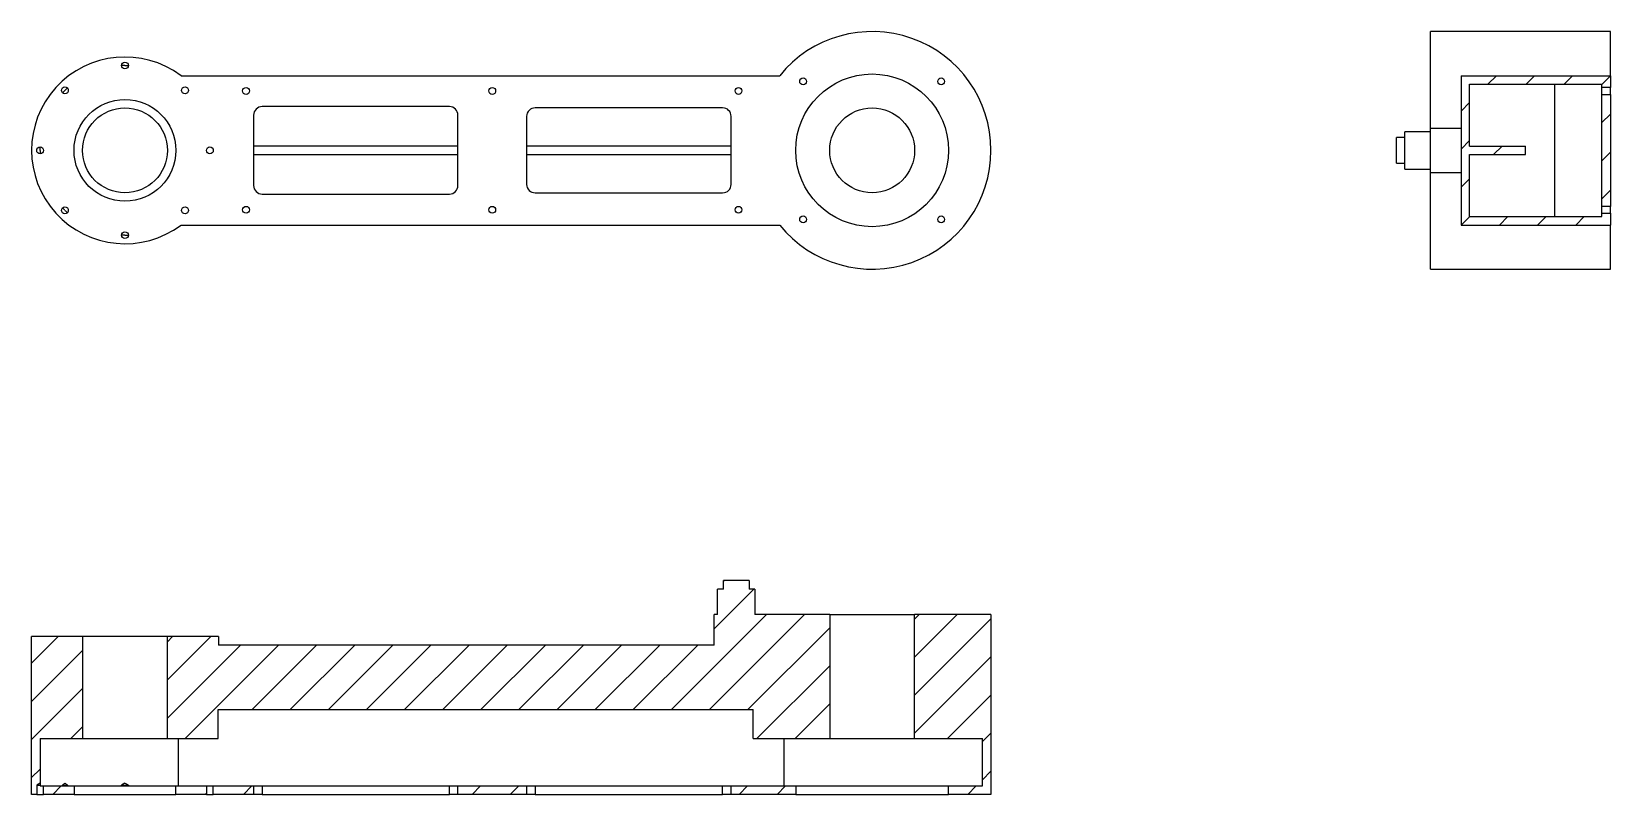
# Model space of a CAD drawing. Header units: millimetres. Extents: x -371 to 559, y 337 to 787.
import ezdxf

# ---------------------------------------------------------------- set-up
doc = ezdxf.new("R2010")
doc.units = ezdxf.units.MM
doc.layers.add('Netmanh', color=5, linetype='Continuous', lineweight=13)

msp = doc.modelspace()

# ---------------------------------------------------------------- hatches: boundary and pattern name
at = {"layer": 'Netmanh'}
h = msp.add_hatch(dxfattribs=at)
h.set_pattern_fill('ANSI31', color=256, scale=5)
h.paths.add_polyline_path([(475.74, 755.98), (553.74, 755.98), (553.74, 753.98), (558.74, 753.98), (558.74, 760.98), (470.74, 760.98), (470.74, 672.98), (558.74, 672.98), (558.74, 679.98), (553.74, 679.98), (553.74, 677.98), (475.74, 677.98), (475.74, 714.48), (508.74, 714.48), (508.74, 719.48), (475.74, 719.48)])
h.paths.add_polyline_path([(558.74, 749.98), (553.74, 749.98), (553.74, 683.98), (558.74, 683.98)], flags=17)
h = msp.add_hatch(dxfattribs=at)
h.set_pattern_fill('ANSI31', color=256, scale=5)
h.paths.add_polyline_path([(98.95, 443.43), (54.95, 443.43), (54.95, 458.43), (51.45, 458.43), (51.45, 463.43), (36.45, 463.43), (36.45, 458.43), (32.95, 458.43), (32.95, 443.43), (30.95, 443.43), (30.95, 425.43), (-261.05, 425.43), (-261.05, 430.43), (-291.05, 430.43), (-291.05, 370.43), (-261.11, 370.43), (-261.11, 387.43), (53.99, 387.43), (53.99, 370.43), (98.95, 370.43)])
h = msp.add_hatch(dxfattribs=at)
h.set_pattern_fill('ANSI31', color=256, scale=5)
h.paths.add_polyline_path([(-341.05, 430.43), (-371.05, 430.43), (-371.05, 337.43), (-368.05, 337.43), (-368.05, 342.93), (-366.05, 344.14), (-366.05, 370.43), (-341.05, 370.43)])
h.paths.add_polyline_path([(193.95, 443.43), (148.95, 443.43), (148.95, 370.43), (188.95, 370.43), (188.95, 342.43), (168.95, 342.43), (168.95, 337.43), (193.95, 337.43)])
h = msp.add_hatch(dxfattribs=at)
h.set_pattern_fill('ANSI31', color=256, scale=5)
h.paths.add_polyline_path([(-346.05, 342.43), (-364.05, 342.43), (-364.05, 337.43), (-346.05, 337.43)])
h.paths.add_polyline_path([(-268.05, 342.43), (-286.05, 342.43), (-286.05, 337.43), (-268.05, 337.43)])
h = msp.add_hatch(dxfattribs=at)
h.set_pattern_fill('ANSI31', color=256, scale=5)
h.paths.add_polyline_path([(-240.3, 342.43), (-264.05, 342.43), (-264.05, 337.43), (-240.3, 337.43)])
h = msp.add_hatch(dxfattribs=at)
h.set_pattern_fill('ANSI31', color=256, scale=5)
h.paths.add_polyline_path([(-79.51, 342.43), (-120, 342.43), (-120, 337.43), (-79.51, 337.43)])
h = msp.add_hatch(dxfattribs=at)
h.set_pattern_fill('ANSI31', color=256, scale=5)
h.paths.add_polyline_path([(78.95, 342.43), (40.91, 342.43), (40.91, 337.43), (78.95, 337.43)])

# ---------------------------------------------------------------- linework, layer by layer
at = {"color": 7, "linetype": 'Continuous', "lineweight": 25}
for p, q in [((558.74, 786.98), (452.74, 786.98)), ((452.74, 729.98), (452.74, 786.98)), ((558.74, 760.98), (558.74, 786.98)), ((-283.05, 760.98), (69.5, 760.98)), ((470.74, 760.98), (470.74, 672.98)), ((470.74, 760.98), (558.74, 760.98)), ((475.74, 755.98), (553.74, 755.98)), ((475.74, 719.48), (475.74, 755.98)), ((525.74, 755.98), (525.74, 677.98)), ((553.74, 753.98), (553.74, 755.98)), ((558.74, 753.98), (553.74, 753.98)), ((553.74, 749.98), (553.74, 753.98)), ((558.74, 760.98), (558.74, 753.98)), ((558.74, 749.98), (558.74, 753.98)), ((553.74, 749.98), (558.74, 749.98)), ((553.74, 683.98), (553.74, 749.98)), ((558.74, 749.98), (558.74, 683.98)), ((-240.3, 737.74), (-240.3, 696.22)), ((-125, 742.74), (-235.3, 742.74)), ((-120, 696.22), (-120, 737.74)), ((-79.51, 737.01), (-79.51, 696.95)), ((35.91, 742.01), (-74.51, 742.01)), ((40.91, 696.95), (40.91, 737.01)), ((452.74, 727.98), (437.74, 727.98)), ((437.74, 705.98), (437.74, 727.98)), ((452.74, 729.98), (470.74, 729.98)), ((452.74, 703.98), (452.74, 729.98)), ((-120, 719.48), (-240.3, 719.48)), ((40.91, 719.48), (-79.51, 719.48)), ((437.74, 724.48), (432.74, 724.48)), ((432.74, 709.48), (432.74, 724.48)), ((475.74, 719.48), (508.74, 719.48)), ((508.74, 714.48), (508.74, 719.48)), ((-240.3, 714.48), (-120, 714.48)), ((-79.51, 714.48), (40.91, 714.48)), ((432.74, 709.48), (437.74, 709.48)), ((475.74, 714.48), (508.74, 714.48)), ((475.74, 677.98), (475.74, 714.48)), ((437.74, 705.98), (452.74, 705.98)), ((452.74, 703.98), (470.74, 703.98)), ((452.74, 646.98), (452.74, 703.98)), ((-235.3, 691.22), (-125, 691.22)), ((-74.51, 691.95), (35.91, 691.95)), ((558.74, 683.98), (553.74, 683.98)), ((553.74, 679.98), (553.74, 683.98)), ((553.74, 677.98), (553.74, 679.98)), ((553.74, 679.98), (558.74, 679.98)), ((558.74, 679.98), (558.74, 683.98)), ((558.74, 679.98), (558.74, 672.98)), ((-283.05, 672.98), (69.5, 672.98)), ((470.74, 672.98), (558.74, 672.98)), ((475.74, 677.98), (553.74, 677.98)), ((558.74, 646.98), (558.74, 672.98)), ((452.74, 646.98), (558.74, 646.98)), ((32.95, 443.43), (32.95, 458.43)), ((36.45, 458.43), (32.95, 458.43)), ((36.45, 458.43), (36.45, 463.43)), ((51.45, 463.43), (36.45, 463.43)), ((51.45, 463.43), (51.45, 458.43)), ((54.95, 458.43), (51.45, 458.43)), ((54.95, 458.43), (54.95, 443.43)), ((30.95, 425.43), (30.95, 443.43)), ((32.95, 443.43), (30.95, 443.43)), ((98.95, 443.43), (54.95, 443.43)), ((98.95, 443.43), (98.95, 370.43)), ((98.95, 443.43), (148.95, 443.43)), ((148.95, 370.43), (148.95, 443.43)), ((193.95, 443.43), (148.95, 443.43)), ((193.95, 443.43), (193.95, 337.43)), ((-371.05, 337.43), (-371.05, 430.43)), ((-341.05, 430.43), (-371.05, 430.43)), ((-341.05, 430.43), (-341.05, 370.43)), ((-291.05, 430.43), (-341.05, 430.43)), ((-261.05, 430.43), (-291.05, 430.43)), ((-291.05, 370.43), (-291.05, 430.43)), ((-261.05, 430.43), (-261.05, 425.43)), ((30.95, 425.43), (-261.05, 425.43)), ((-261.11, 387.43), (53.99, 387.43)), ((-261.11, 370.43), (-261.11, 387.43)), ((53.99, 370.43), (53.99, 387.43)), ((-366.05, 370.43), (-366.05, 344.14)), ((-366.05, 370.43), (-341.05, 370.43)), ((-341.05, 370.43), (-291.05, 370.43)), ((-291.05, 370.43), (-261.11, 370.43)), ((-284.76, 370.43), (-284.76, 342.43)), ((53.99, 370.43), (98.95, 370.43)), ((71.95, 370.43), (71.95, 342.43)), ((98.95, 370.43), (148.95, 370.43)), ((148.95, 370.43), (188.95, 370.43)), ((188.95, 342.43), (188.95, 370.43)), ((-366.05, 344.14), (-368.05, 342.93)), ((-368.05, 337.43), (-371.05, 337.43)), ((-368.05, 342.93), (-368.05, 337.43)), ((-368.05, 342.93), (-366.01, 342.93)), ((-368.05, 337.43), (-364.05, 337.43)), ((-366.01, 342.93), (-366.01, 342.43)), ((-366.01, 342.43), (-364.05, 342.43)), ((-364.05, 337.43), (-364.05, 342.43)), ((-364.05, 342.43), (-346.05, 342.43)), ((-346.05, 337.43), (-364.05, 337.43)), ((-352.8, 342.93), (-349.97, 342.93)), ((-352.79, 342.43), (-352.79, 342.93)), ((-349.97, 342.93), (-349.97, 342.43)), ((-346.05, 342.43), (-346.05, 337.43)), ((-346.05, 342.43), (-286.05, 342.43)), ((-346.05, 337.43), (-286.05, 337.43)), ((-318.05, 342.43), (-318.05, 342.93)), ((-318.05, 342.93), (-314.05, 342.93)), ((-314.05, 342.93), (-314.05, 342.43)), ((-286.05, 337.43), (-286.05, 342.43)), ((-286.05, 342.43), (-268.05, 342.43)), ((-268.05, 337.43), (-286.05, 337.43)), ((-268.05, 342.43), (-268.05, 337.43)), ((-268.05, 342.43), (-264.05, 342.43)), ((-268.05, 337.43), (-264.05, 337.43)), ((-264.05, 337.43), (-264.05, 342.43)), ((-264.05, 342.43), (-240.3, 342.43)), ((-240.3, 337.43), (-264.05, 337.43)), ((-240.3, 342.43), (-240.3, 337.43)), ((-240.3, 342.43), (-235.3, 342.43)), ((-235.3, 337.43), (-240.3, 337.43)), ((-235.3, 342.43), (-235.3, 337.43)), ((-235.3, 342.43), (-125, 342.43)), ((-235.3, 337.43), (-125, 337.43)), ((-125, 337.43), (-125, 342.43)), ((-125, 342.43), (-120, 342.43)), ((-120, 337.43), (-125, 337.43)), ((-120, 337.43), (-120, 342.43)), ((-120, 342.43), (-79.51, 342.43)), ((-79.51, 337.43), (-120, 337.43)), ((-79.51, 342.43), (-79.51, 337.43)), ((-79.51, 342.43), (-74.51, 342.43)), ((-74.51, 337.43), (-79.51, 337.43)), ((-74.51, 342.43), (-74.51, 337.43)), ((-74.51, 342.43), (35.91, 342.43)), ((-74.51, 337.43), (35.91, 337.43)), ((35.91, 337.43), (35.91, 342.43)), ((35.91, 342.43), (40.91, 342.43)), ((40.91, 337.43), (35.91, 337.43)), ((40.91, 337.43), (40.91, 342.43)), ((40.91, 342.43), (78.95, 342.43)), ((78.95, 337.43), (40.91, 337.43)), ((78.95, 342.43), (78.95, 337.43)), ((78.95, 342.43), (168.95, 342.43)), ((78.95, 337.43), (168.95, 337.43)), ((168.95, 337.43), (168.95, 342.43)), ((168.95, 342.43), (188.95, 342.43)), ((193.95, 337.43), (168.95, 337.43))]:
    msp.add_line(p, q, dxfattribs=at)
for centre, radius in [((-316.05, 766.98), 2), ((-351.41, 752.34), 2), ((-280.7, 752.34), 2), ((-244.75, 751.98), 2), ((-99.75, 751.98), 2), ((45.25, 751.98), 2), ((123.95, 716.98), 45), ((83.29, 757.64), 2), ((164.61, 757.64), 2), ((-316.05, 716.98), 30), ((-316.05, 716.98), 25), ((123.95, 716.98), 25), ((-366.05, 716.98), 2), ((-266.05, 716.98), 2), ((-351.41, 681.63), 2), ((-280.7, 681.63), 2), ((-244.75, 681.98), 2), ((-99.75, 681.98), 2), ((45.25, 681.98), 2), ((83.29, 676.32), 2), ((164.61, 676.32), 2), ((-316.05, 666.98), 2)]:
    msp.add_circle(centre, radius, dxfattribs=at)
for centre, radius, start, end in [((123.95, 716.98), 70, 218.9448, 141.0552), ((-316.05, 716.98), 55, 53.1301, 306.8699), ((-235.3, 737.74), 5, 90, 180), ((-125, 737.74), 5, 0, 90), ((-74.51, 737.01), 5, 90, 180), ((35.91, 737.01), 5, 0, 90), ((-235.3, 696.22), 5, 180, 270), ((-125, 696.22), 5, 270, 0), ((-74.51, 696.95), 5, 180, 270), ((35.91, 696.95), 5, 270, 0)]:
    msp.add_arc(centre, radius, start, end, dxfattribs=at)
for points in [[(-316.05, 766.98), (-316.72, 766.98), (-317.39, 766.97), (-318.05, 766.94)], [(-316.05, 766.98), (-315.39, 766.98), (-314.72, 766.97), (-314.05, 766.94)], [(-351.41, 752.34), (-350.94, 752.81), (-350.46, 753.27), (-349.97, 753.72)], [(-351.41, 752.34), (-351.88, 751.86), (-352.34, 751.38), (-352.79, 750.89)], [(-366.05, 716.98), (-366.05, 717.65), (-366.04, 718.31), (-366.01, 718.98)], [(-366.05, 716.98), (-366.05, 716.31), (-366.04, 715.65), (-366.01, 714.98)], [(-351.41, 681.63), (-351.88, 682.1), (-352.34, 682.58), (-352.79, 683.07)], [(-351.41, 681.63), (-350.94, 681.15), (-350.46, 680.69), (-349.97, 680.24)], [(-316.05, 666.98), (-316.72, 666.98), (-317.39, 666.99), (-318.05, 667.02)], [(-316.05, 666.98), (-315.39, 666.98), (-314.72, 666.99), (-314.05, 667.02)], [(-366.05, 344.14), (-366.05, 343.74), (-366.04, 343.33), (-366.01, 342.93)], [(-351.41, 344.14), (-351.88, 343.74), (-352.34, 343.33), (-352.79, 342.93)], [(-351.41, 344.14), (-350.94, 343.74), (-350.46, 343.33), (-349.97, 342.93)], [(-316.05, 344.14), (-316.72, 343.74), (-317.39, 343.33), (-318.05, 342.93)], [(-316.05, 344.14), (-315.39, 343.74), (-314.72, 343.33), (-314.05, 342.93)]]:
    msp.add_open_spline(points, degree=3, dxfattribs=at)

doc.saveas('drawing.dxf')
